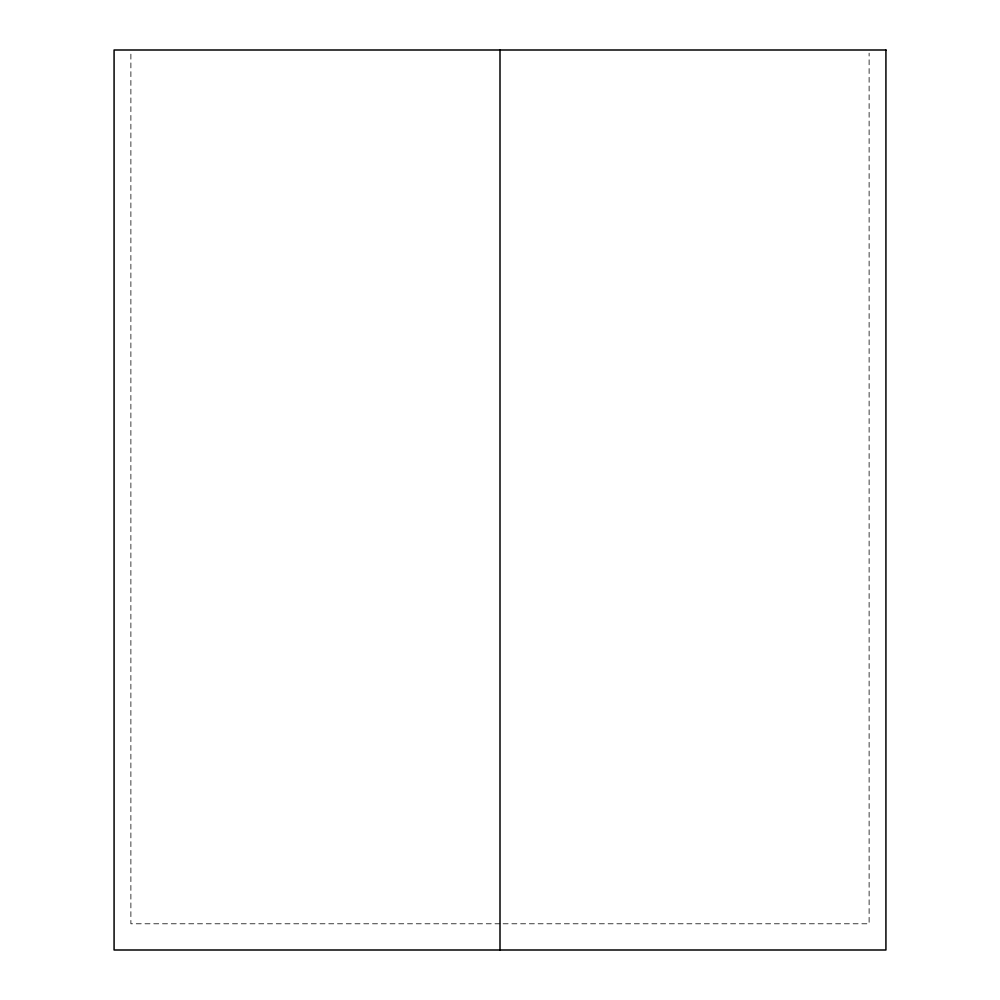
<?xml version="1.0" encoding="UTF-8"?>
<svg xmlns="http://www.w3.org/2000/svg" width="1000" height="1000" viewBox="0 0 1000 1000"><rect width="100%" height="100%" fill="white"/><g stroke="black" fill="none" stroke-linecap="round" stroke-linejoin="round"><path stroke-width="0.75" stroke-dasharray="5 3.75" d="M500 923.787L130.887 923.787L130.887 53.125M503.113 923.787L869.112 923.787L869.112 53.125"/><path stroke-width="1.5" d="M500 50L500 950M885.925 50L114.075 50L114.075 950L885.925 950L885.925 50"/></g></svg>
